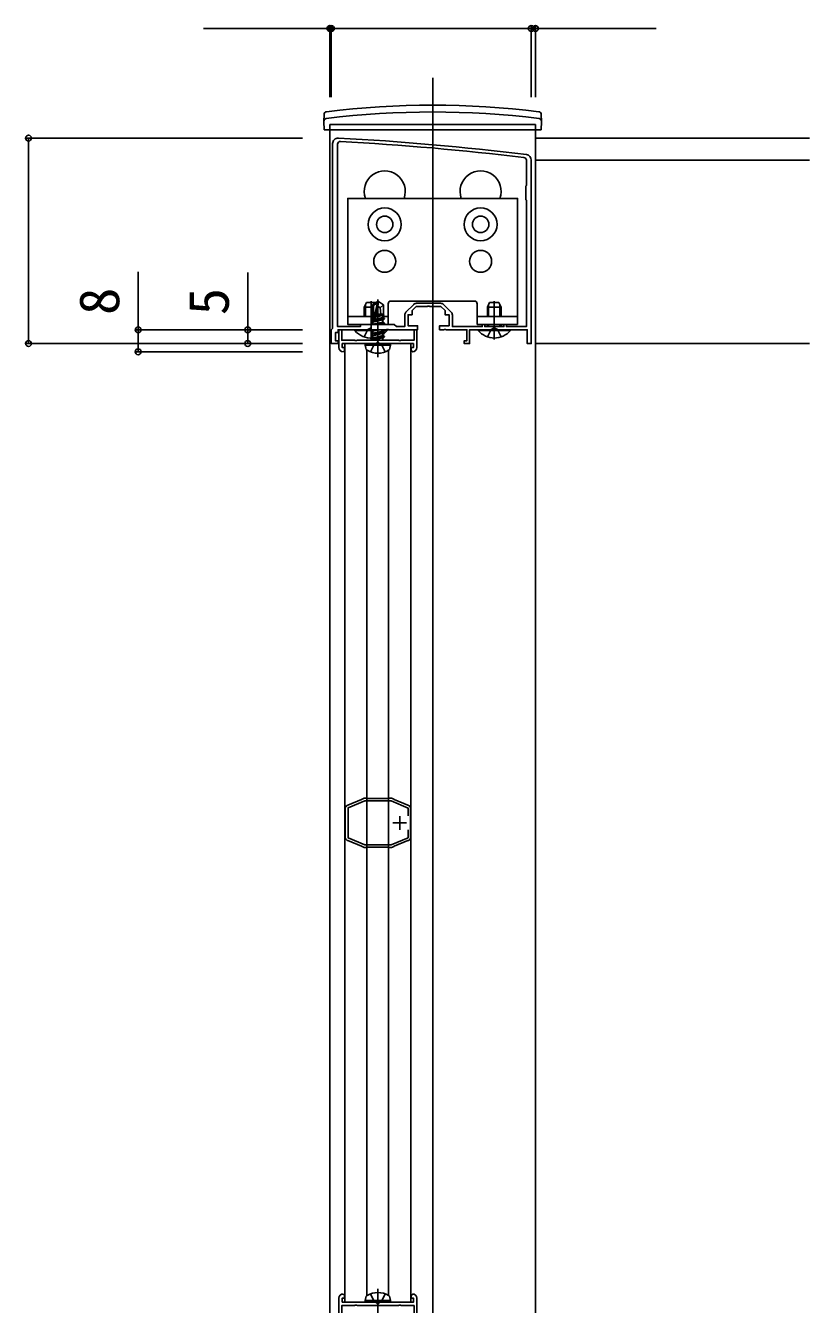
# Model space of a CAD drawing. Units: millimetres, scale not verified. Extents: x -875 to 875, y -1303 to 1296.
# Drawn here: x -582.9 to -296.8, y 509.1 to 975.9 of the extents above; entities that cross this region are included whole.
import ezdxf
from ezdxf.enums import TextEntityAlignment as Align

# ---------------------------------------------------------------- set-up
doc = ezdxf.new("R2010")
doc.units = ezdxf.units.MM
doc.header["$LTSCALE"] = 8
for name, color, linetype in [('0-2_YKK_11', 7, 'Continuous'), ('0-3_YKK_11E', 7, 'Continuous'), ('0-4_YKK_12', 2, 'Continuous'), ('0-5_YKK_13', 4, 'Continuous'), ('0-6_YKK_D', 6, 'Continuous')]:
    doc.layers.add(name, color=color, linetype=linetype)
doc.styles.add('ＭＳ ゴシック', font='')
doc.styles.get('ＭＳ ゴシック').set_extended_font_data('MS Gothic')

msp = doc.modelspace()

# ---------------------------------------------------------------- linework, layer by layer
at = {"layer": '0-2_YKK_11'}
for p, q in [((-444.036, 871.297), (-441.212, 874.122)), ((-440.151, 874.561), (-431.4, 874.561)), ((-430.339, 874.122), (-427.515, 871.297))]:
    msp.add_line(p, q, dxfattribs=at)
for points in [[(-470.776, 932.861), (-470.776, 865.361), (-471.276, 864.861), (-471.276, 859.861), (-468.776, 859.861), (-468.776, 860.861), (-469.776, 860.861), (-469.776, 863.861), (-468.776, 863.861), (-468.776, 864.861), (-457.234, 864.861), (-457.051, 864.981), (-456.501, 864.981), (-456.317, 864.861), (-451.234, 864.861), (-451.051, 864.981), (-450.501, 864.981), (-450.317, 864.861), (-439.776, 864.861), (-439.776, 866.361), (-443.276, 866.361), (-443.276, 870.361), (-441.776, 870.361), (-441.776, 871.861), (-440.276, 873.361), (-436.234, 873.361), (-436.051, 873.481), (-435.501, 873.481), (-435.317, 873.361), (-431.276, 873.361), (-429.776, 871.861), (-429.776, 870.361), (-428.276, 870.361), (-428.276, 866.361), (-431.776, 866.361), (-431.776, 864.861), (-430.234, 864.861), (-430.051, 864.981), (-429.501, 864.981), (-429.317, 864.861)], [(-468.976, 932.618), (-468.976, 866.061), (-460.676, 866.061), (-460.676, 866.861), (-448.276, 866.861), (-447.476, 866.061), (-444.476, 866.061), (-444.476, 870.237)], [(-429.317, 864.861), (-421.776, 864.861), (-421.776, 860.861), (-422.776, 860.861), (-422.776, 859.861), (-420.776, 859.861), (-420.776, 864.861), (-412.234, 864.861), (-412.051, 864.981), (-411.501, 864.981), (-411.317, 864.861), (-399.776, 864.861), (-399.776, 859.861), (-398.276, 859.861), (-398.276, 926.861)], [(-427.076, 870.237), (-427.076, 866.061), (-416.176, 866.061), (-416.176, 866.861), (-415.276, 866.861), (-415.276, 866.061), (-408.276, 866.061), (-408.276, 866.861), (-407.376, 866.861), (-407.376, 866.061), (-400.076, 866.061), (-400.076, 912.161), (-400.276, 912.361), (-400.276, 917.361), (-400.076, 917.561), (-400.076, 926.757)], [(-440.076, 858.361), (-440.076, 864.861), (-441.076, 864.861), (-441.076, 861.061), (-445.756, 861.061), (-446.016, 860.911), (-446.536, 860.911), (-446.796, 861.061), (-453.756, 861.061), (-454.016, 860.911), (-454.276, 860.761), (-454.536, 860.911), (-454.796, 861.061), (-461.756, 861.061), (-462.016, 860.911), (-462.536, 860.911), (-462.796, 861.061), (-467.476, 861.061), (-467.476, 864.861), (-468.476, 864.861), (-468.476, 858.361)], [(-467.276, 859.861), (-454.276, 859.861), (-441.276, 859.861), (-441.276, 858.361), (-442.076, 858.361), (-442.076, 857.361), (-441.576, 856.861)], [(-466.976, 856.861), (-466.476, 857.361), (-466.476, 858.361), (-467.276, 858.361), (-467.276, 859.861)], [(-440.076, 511.361), (-440.076, 504.861), (-441.076, 504.861), (-441.076, 508.661), (-445.756, 508.661), (-446.016, 508.811), (-446.536, 508.811), (-446.796, 508.661), (-453.756, 508.661), (-454.016, 508.811), (-454.276, 508.961), (-454.536, 508.811), (-454.796, 508.661), (-461.756, 508.661), (-462.016, 508.811), (-462.536, 508.811), (-462.796, 508.661), (-467.476, 508.661), (-467.476, 504.861), (-468.476, 504.861), (-468.476, 511.361)], [(-467.276, 509.861), (-454.276, 509.861), (-441.276, 509.861), (-441.276, 511.361), (-442.076, 511.361), (-442.076, 512.361), (-441.576, 512.861)], [(-466.976, 512.861), (-466.476, 512.361), (-466.476, 511.361), (-467.276, 511.361), (-467.276, 509.861)]]:
    msp.add_lwpolyline(points, dxfattribs=at)
for centre, radius, start, end in [((-468.776, 932.861), 2, 86.9684, 180.00001), ((-521.556, -63.738), 999.996, 83.01993, 86.96841), ((-467.976, 932.618), 1, 86.92182, 180.00002), ((-521.557, -63.743), 998.8, 83.06481, 86.92179), ((-401.076, 926.757), 1, 359.99998, 83.06477), ((-400.276, 926.861), 2, 0.00001, 83.01993), ((-440.151, 873.061), 1.5, 90.00002, 135.00001), ((-431.4, 873.061), 1.5, 44.99999, 89.99998), ((-442.976, 870.237), 1.5, 134.99999, 179.99998), ((-428.576, 870.237), 1.5, 0.00002, 45.00001), ((-466.976, 858.361), 1.5, 180.00001, 269.99999), ((-441.576, 858.361), 1.5, 270.00001, 359.99999), ((-466.976, 511.361), 1.5, 90.00001, 179.99999), ((-441.576, 511.361), 1.5, 0.00001, 89.99999)]:
    msp.add_arc(centre, radius, start, end, dxfattribs=at)
at = {"layer": '0-3_YKK_11E'}
for p, q in [((-446.269, 682.361), (-446.269, 687.361)), ((-448.769, 684.861), (-443.769, 684.861))]:
    msp.add_line(p, q, dxfattribs=at)
for points in [[(-459.568, 693.744), (-460.045, 693.544), (-460.148, 693.446), (-460.25, 693.349), (-465.194, 691.27), (-465.331, 691.264), (-465.486, 691.248)], [(-443.269, 682.271), (-443.269, 679.458), (-449.452, 676.861), (-459.087, 676.861), (-465.169, 679.417), (-465.169, 690.305), (-459.088, 692.861), (-449.451, 692.861), (-443.269, 690.263), (-443.269, 687.451)], [(-449.551, 693.861), (-450.069, 693.861), (-450.202, 693.811), (-450.334, 693.761), (-458.205, 693.761), (-458.337, 693.811), (-458.469, 693.861), (-458.987, 693.861)], [(-443.052, 691.248), (-443.207, 691.264), (-443.345, 691.27), (-448.288, 693.349), (-448.391, 693.446), (-448.493, 693.544), (-448.97, 693.744)], [(-466.262, 690.081), (-466.216, 689.932), (-466.169, 689.804)], [(-466.169, 689.804), (-466.169, 679.918), (-466.216, 679.789), (-466.262, 679.641)], [(-442.277, 679.641), (-442.323, 679.789), (-442.369, 679.918), (-442.369, 689.804), (-442.322, 689.932), (-442.277, 690.081)], [(-465.486, 678.473), (-465.331, 678.458), (-465.194, 678.451), (-460.25, 676.373), (-460.148, 676.275), (-460.045, 676.178), (-459.568, 675.978)], [(-448.97, 675.978), (-448.493, 676.178), (-448.391, 676.275), (-448.288, 676.373), (-443.345, 678.451), (-443.207, 678.458), (-443.052, 678.473)], [(-458.987, 675.861), (-458.469, 675.861), (-458.337, 675.911), (-458.205, 675.961), (-450.334, 675.961), (-450.202, 675.911), (-450.069, 675.861), (-449.551, 675.861)]]:
    msp.add_lwpolyline(points, dxfattribs=at)
for centre, start, end in [((-464.769, 689.931), 118.55562, 174.26075), ((-458.987, 692.361), 89.99994, 112.78745), ((-449.551, 692.361), 67.21227, 90), ((-443.769, 689.931), 5.73917, 61.44408), ((-464.769, 679.791), 185.73921, 241.44435), ((-443.769, 679.791), 298.55653, 354.26086), ((-458.987, 677.361), 247.21229, 270.00002), ((-449.551, 677.361), 269.99992, 292.78766)]:
    msp.add_arc(centre, 1.5, start, end, dxfattribs=at)
at = {"layer": '0-4_YKK_12'}
for p, q in [((-434.276, 956.861), (-434.276, 302.861)), ((-471.776, 939.861), (-471.776, 937.861)), ((-471.776, 939.861), (-396.776, 939.861)), ((-396.776, 939.861), (-396.776, 937.861)), ((-471.776, 937.861), (-471.776, 319.861)), ((-396.776, 937.861), (-396.776, 496.361)), ((-296.776, 934.861), (-396.776, 934.861)), ((-296.776, 926.861), (-396.776, 926.861)), ((-466.276, 509.861), (-466.276, 859.861)), ((-466.276, 859.861), (-442.276, 859.861)), ((-442.276, 509.861), (-442.276, 859.861)), ((-458.311, 512.228), (-458.311, 857.494)), ((-450.44, 512.361), (-450.44, 857.361)), ((-466.276, 509.861), (-442.276, 509.861))]:
    msp.add_line(p, q, dxfattribs=at)
msp.add_lwpolyline([(-296.776, 859.861), (-396.776, 859.861), (-396.776, 934.861)], dxfattribs=at)
for centre in [(-451.776, 915.361), (-416.776, 915.361)]:
    msp.add_arc(centre, 7.5, 340.52879, 199.47121, dxfattribs=at)
at = {"layer": '0-5_YKK_13'}
for p, q in [((-473.976, 940.861), (-473.929, 943.528)), ((-394.576, 940.861), (-394.622, 943.528)), ((-473.976, 940.861), (-473.923, 937.861)), ((-394.576, 940.861), (-394.628, 937.861)), ((-473.923, 937.861), (-394.628, 937.861)), ((-459.276, 873.161), (-458.476, 874.861)), ((-459.276, 869.761), (-459.276, 873.161)), ((-459.276, 873.161), (-456.277, 873.161)), ((-458.843, 869.761), (-458.843, 874.081)), ((-458.476, 874.861), (-455.076, 874.861)), ((-456.776, 861.361), (-456.776, 875.361)), ((-456.277, 873.932), (-454.452, 875.162)), ((-456.277, 870.079), (-456.277, 873.932)), ((-456.277, 873.932), (-455.924, 873.744)), ((-455.857, 868.56), (-454.452, 874.737)), ((-455.346, 868.681), (-454.276, 873.389)), ((-455.076, 874.861), (-455.033, 874.771)), ((-454.099, 875.162), (-454.452, 875.162)), ((-454.452, 874.737), (-454.452, 875.162)), ((-454.276, 854.917), (-454.276, 875.99)), ((-454.276, 873.389), (-454.276, 875.162)), ((-454.276, 873.389), (-454.099, 875.162)), ((-452.275, 873.932), (-454.099, 875.162)), ((-453.452, 872.926), (-452.275, 873.932)), ((-452.275, 870.489), (-452.275, 873.932)), ((-450.526, 874.361), (-450.526, 866.861)), ((-419.026, 875.361), (-449.526, 875.361)), ((-414.276, 873.161), (-413.476, 874.861)), ((-414.276, 869.761), (-414.276, 873.161)), ((-414.276, 873.161), (-409.276, 873.161)), ((-413.843, 869.761), (-413.843, 874.081)), ((-413.476, 874.861), (-410.076, 874.861)), ((-411.776, 861.361), (-411.776, 875.361)), ((-410.076, 874.861), (-409.276, 873.161)), ((-409.709, 869.761), (-409.709, 874.081)), ((-409.276, 869.761), (-409.276, 873.161)), ((-465.276, 869.761), (-456.63, 869.761)), ((-456.747, 868.159), (-451.804, 868.983)), ((-451.804, 868.865), (-456.747, 868.041)), ((-456.63, 869.875), (-455.924, 870.012)), ((-456.63, 869.621), (-456.63, 869.875)), ((-456.63, 869.621), (-455.924, 869.738)), ((-456.63, 869.621), (-456.1, 869.315)), ((-456.277, 870.572), (-455.924, 870.572)), ((-456.1, 869.315), (-455.92, 869.356)), ((-456.1, 868.533), (-456.1, 869.315)), ((-456.1, 867.668), (-452.451, 868.492)), ((-455.341, 868.704), (-452.451, 869.357)), ((-455.153, 869.529), (-452.451, 870.139)), ((-455.074, 869.877), (-452.039, 870.377)), ((-455.003, 870.191), (-453.042, 870.572)), ((-454.916, 870.572), (-452.275, 870.572)), ((-452.039, 870.377), (-452.451, 870.139)), ((-452.451, 869.357), (-452.451, 870.139)), ((-452.451, 869.761), (-450.526, 869.761)), ((-451.804, 868.983), (-452.451, 869.357)), ((-451.804, 868.865), (-452.451, 868.492)), ((-452.451, 867.709), (-452.451, 868.492)), ((-452.275, 870.489), (-452.039, 870.377)), ((-451.804, 868.865), (-451.804, 868.983)), ((-418.026, 869.761), (-403.276, 869.761)), ((-456.747, 864.861), (-462.676, 864.861)), ((-462.676, 864.613), (-462.676, 864.861)), ((-462.676, 864.613), (-456.518, 864.613)), ((-459.276, 862.278), (-457.921, 864.996)), ((-456.776, 865.605), (-457.921, 864.996)), ((-456.747, 868.041), (-456.747, 868.159)), ((-456.747, 868.041), (-456.1, 867.668)), ((-456.747, 864.863), (-456.51, 865)), ((-456.747, 864.863), (-456.452, 864.913)), ((-456.747, 864.746), (-456.747, 864.863)), ((-456.056, 864.861), (-456.747, 864.746)), ((-456.747, 864.746), (-456.1, 864.372)), ((-456.747, 863.215), (-451.804, 864.039)), ((-451.804, 863.922), (-456.747, 863.098)), ((-456.1, 866.885), (-456.1, 867.668)), ((-456.1, 864.372), (-453.934, 864.861)), ((-456.1, 863.589), (-456.1, 864.372)), ((-454.649, 866.861), (-451.804, 867.335)), ((-451.804, 867.217), (-453.943, 866.861)), ((-451.804, 867.335), (-452.451, 867.709)), ((-451.804, 867.217), (-452.451, 866.844)), ((-452.451, 864.413), (-452.451, 864.861)), ((-450.876, 864.861), (-452.451, 864.861)), ((-452.451, 864.613), (-450.876, 864.613)), ((-451.804, 864.039), (-452.451, 864.413)), ((-451.804, 863.922), (-452.451, 863.548)), ((-451.804, 867.217), (-451.804, 867.335)), ((-451.804, 863.922), (-451.804, 864.039)), ((-450.876, 864.613), (-450.876, 864.861)), ((-405.876, 864.861), (-417.676, 864.861)), ((-417.676, 864.613), (-417.676, 864.861)), ((-417.676, 864.613), (-405.876, 864.613)), ((-414.276, 866.061), (-414.276, 866.861)), ((-414.276, 862.278), (-412.921, 864.996)), ((-413.843, 866.061), (-413.843, 866.861)), ((-411.776, 865.605), (-412.921, 864.996)), ((-411.776, 865.605), (-410.631, 864.996)), ((-409.276, 862.278), (-410.631, 864.996)), ((-409.709, 866.061), (-409.709, 866.861)), ((-409.276, 866.061), (-409.276, 866.861)), ((-405.876, 864.613), (-405.876, 864.861)), ((-458.88, 859.272), (-458.776, 859.861)), ((-458.88, 859.272), (-458.678, 858.125)), ((-458.88, 859.272), (-449.671, 859.272)), ((-458.776, 859.861), (-449.775, 859.861)), ((-456.747, 863.098), (-456.747, 863.215)), ((-456.747, 863.098), (-456.1, 862.724)), ((-456.747, 861.568), (-451.804, 862.391)), ((-451.804, 862.274), (-456.747, 861.45)), ((-456.747, 861.568), (-456.1, 861.941)), ((-456.747, 861.45), (-456.747, 861.568)), ((-456.747, 861.45), (-456.1, 861.076)), ((-456.1, 862.724), (-452.451, 863.548)), ((-456.1, 861.941), (-452.451, 862.765)), ((-456.1, 861.941), (-456.1, 862.724)), ((-456.1, 861.076), (-452.451, 861.9)), ((-456.1, 861.061), (-456.1, 861.076)), ((-452.451, 861.117), (-452.639, 861.061)), ((-452.451, 862.765), (-452.451, 863.548)), ((-451.804, 862.391), (-452.451, 862.765)), ((-451.804, 862.274), (-452.451, 861.9)), ((-452.451, 861.117), (-452.451, 861.9)), ((-452.354, 861.061), (-452.451, 861.117)), ((-451.804, 862.274), (-451.804, 862.391)), ((-449.671, 859.272), (-449.874, 858.125)), ((-449.671, 859.272), (-449.775, 859.861)), ((-454.276, 514.804), (-454.276, 493.732)), ((-458.88, 510.449), (-458.678, 511.597)), ((-449.671, 510.449), (-458.88, 510.449)), ((-458.88, 510.449), (-458.776, 509.861)), ((-449.775, 509.861), (-458.776, 509.861)), ((-449.671, 510.449), (-449.874, 511.597)), ((-449.671, 510.449), (-449.775, 509.861))]:
    msp.add_line(p, q, dxfattribs=at)
for points in [[(-403.276, 866.861), (-403.276, 912.861), (-465.276, 912.861), (-465.276, 866.861), (-450.526, 866.861)], [(-455.924, 868.746), (-455.924, 873.744), (-454.452, 874.737)], [(-454.276, 873.516), (-453.452, 872.926), (-453.216, 870.572)], [(-418.026, 874.361), (-418.026, 866.861), (-403.276, 866.861)], [(-456.747, 868.159), (-456.1, 868.533), (-455.875, 868.584)], [(-456.63, 869.875), (-456.1, 870.181), (-455.924, 870.221)], [(-456.747, 863.215), (-456.1, 863.589), (-452.451, 864.413)], [(-456.142, 866.861), (-456.1, 866.885), (-452.451, 867.709)], [(-456.983, 856.825), (-455.623, 859.551), (-454.276, 860.268)], [(-451.568, 856.825), (-452.928, 859.551), (-454.276, 860.268)], [(-456.983, 512.897), (-455.623, 510.17), (-454.276, 509.454)], [(-451.568, 512.897), (-452.928, 510.17), (-454.276, 509.454)]]:
    msp.add_lwpolyline(points, dxfattribs=at)
for centre, radius in [((-451.776, 903.361), 6), ((-451.776, 903.361), 3), ((-416.776, 903.361), 6), ((-416.776, 903.361), 3), ((-451.776, 889.861), 4), ((-416.776, 889.861), 4)]:
    msp.add_circle(centre, radius, dxfattribs=at)
for centre, radius, start, end in [((-472.929, 943.51), 1, 96.9597, 179), ((-434.276, 626.861), 317.528, 82.97773, 97.02227), ((-434.276, 626.861), 320, 83.0403, 96.9597), ((-395.622, 943.51), 1, 1, 83.0403), ((-472.973, 941.014), 1, 97.02227, 179), ((-395.579, 941.014), 1, 1, 82.97773), ((-449.526, 874.361), 1, 90, 180), ((-419.026, 874.361), 1, 0, 90), ((-455.631, 868.746), 0.292, 180, 347.19096), ((-456.776, 869.561), 7.7, 219.98312, 274.26907), ((-456.776, 869.561), 7.7, 304.16749, 320.01688), ((-411.776, 869.561), 7.7, 219.98312, 320.01688), ((-457.635, 858.309), 1.059, 190, 239.36409), ((-454.276, 863.981), 7.651, 239.36409, 300.63591), ((-450.917, 858.309), 1.059, 300.63591, 350), ((-457.635, 511.413), 1.059, 120.63591, 170), ((-454.276, 505.741), 7.651, 59.36409, 120.63591), ((-450.917, 511.413), 1.059, 10, 59.36409)]:
    msp.add_arc(centre, radius, start, end, dxfattribs=at)
at = {"layer": '0-6_YKK_D'}
for p, q in [((-471.776, 949.861), (-471.776, 975.861)), ((-471.276, 949.861), (-471.276, 975.861)), ((-471.276, 949.861), (-471.276, 975.861)), ((-398.276, 949.861), (-398.276, 975.861)), ((-398.276, 949.861), (-398.276, 975.861)), ((-396.776, 949.861), (-396.776, 975.861)), ((-471.776, 974.861), (-517.876, 974.861)), ((-471.276, 974.861), (-471.776, 974.861)), ((-471.276, 974.861), (-398.276, 974.861)), ((-471.276, 974.861), (-466.976, 974.861)), ((-398.276, 974.861), (-402.576, 974.861)), ((-398.276, 974.861), (-396.776, 974.861)), ((-396.776, 974.861), (-352.721, 974.861)), ((-481.776, 934.861), (-582.776, 934.861)), ((-581.776, 934.861), (-581.776, 859.861)), ((-481.776, 864.861), (-542.776, 864.861)), ((-481.776, 864.861), (-502.776, 864.861)), ((-481.776, 859.861), (-582.776, 859.861)), ((-481.776, 859.861), (-502.776, 859.861)), ((-481.776, 856.861), (-542.776, 856.861))]:
    msp.add_line(p, q, dxfattribs=at)
for points in [[(-541.776, 856.861), (-541.776, 864.861), (-541.776, 885.979)], [(-501.776, 859.861), (-501.776, 864.861), (-501.776, 885.752)]]:
    msp.add_lwpolyline(points, dxfattribs=at)
for centre in [(-471.776, 974.861), (-471.276, 974.861), (-471.276, 974.861), (-398.276, 974.861), (-398.276, 974.861), (-396.776, 974.861), (-581.776, 934.861), (-541.776, 864.861), (-501.776, 864.861), (-581.776, 859.861), (-501.776, 859.861), (-541.776, 856.861)]:
    msp.add_circle(centre, 1.075, dxfattribs=at)

# ---------------------------------------------------------------- texts
at = {"layer": '0-6_YKK_D', "style": 'ＭＳ ゴシック'}
for s, p in [('8', (-544.276, 870.297)), ('5', (-504.276, 870.184))]:
    msp.add_text(s, height=14.66, rotation=90, dxfattribs=at).set_placement(p, align=Align.BOTTOM_LEFT)

doc.saveas('drawing.dxf')
